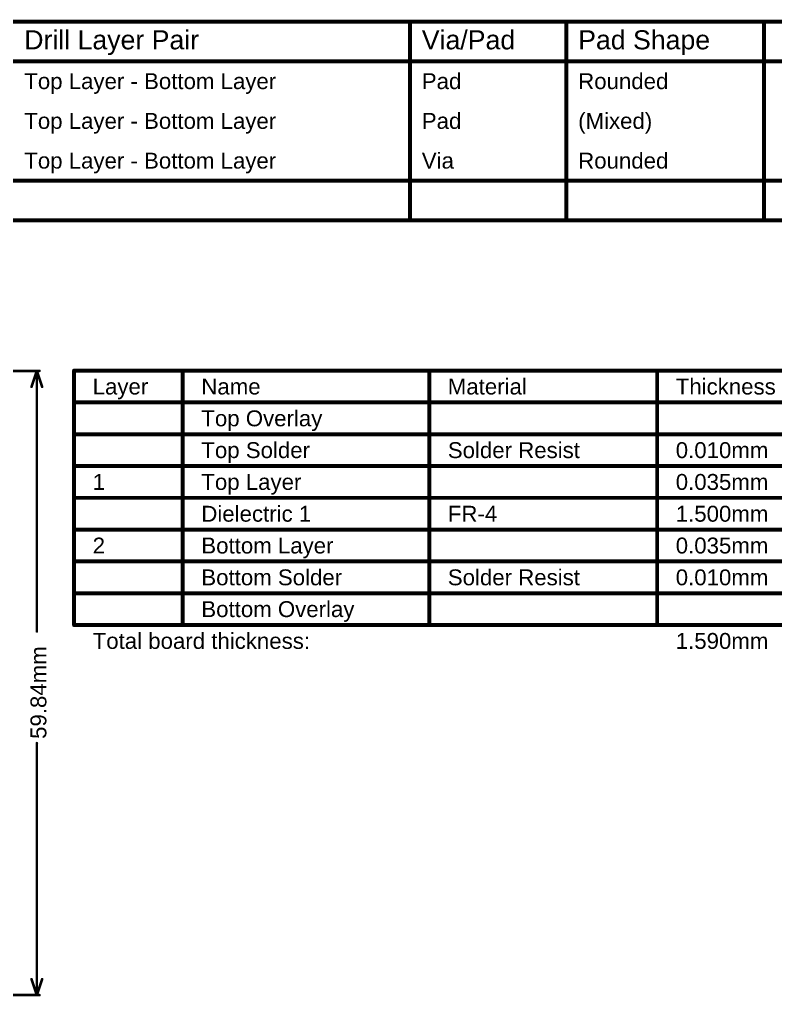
# Model space of a CAD drawing. Header units: inches. Extents: x -1 to 209, y -13 to 94.
# Drawn here: x 88.3 to 160.7, y 0 to 93.6 of the extents above; entities that cross this region are included whole.
import ezdxf

# ---------------------------------------------------------------- set-up
doc = ezdxf.new("R2010")
doc.units = ezdxf.units.IN
for name, color, linetype in [('Dimensions', 6, 'Continuous'), ('Drill Drawing', 1, 'Continuous'), ('Fabrication', 76, 'Continuous')]:
    doc.layers.add(name, color=color, linetype=linetype)
doc.styles.add('Arial', font='', dxfattribs={"height": 0.2})
doc.styles.get('Arial').set_extended_font_data('Arial')

msp = doc.modelspace()

# ---------------------------------------------------------------- linework, layer by layer
at = {"layer": 'Dimensions'}
for points in [[(74.915, 59.923, 0.254, 0.254, 0), (90.17, 59.923, 0.254, 0.254, 0)], [(89.408, 58.399, 0.254, 0.254, 0), (89.916, 59.923, 0.254, 0.254, 0)], [(89.916, 34.955, 0.254, 0.254, 0), (89.916, 59.923, 0.254, 0.254, 0)], [(89.916, 59.923, 0.254, 0.254, 0), (90.424, 58.399, 0.254, 0.254, 0)], [(89.916, 0.085, 0.254, 0.254, 0), (89.916, 24.239, 0.254, 0.254, 0)], [(89.408, 1.609, 0.254, 0.254, 0), (89.916, 0.085, 0.254, 0.254, 0)], [(89.916, 0.085, 0.254, 0.254, 0), (90.424, 1.609, 0.254, 0.254, 0)], [(73.953, 0.085, 0.254, 0.254, 0), (90.17, 0.085, 0.254, 0.254, 0)]]:
    msp.add_lwpolyline(points, format="xyseb", dxfattribs=at)
for points in [[(89.852, 59.923, 0.127, 0.127, 1), (89.98, 59.923, 0.127, 0.127, 1)], [(89.852, 59.923, 0.127, 0.127, 1), (89.98, 59.923, 0.127, 0.127, 1)], [(89.852, 59.923, 0.127, 0.127, 1), (89.98, 59.923, 0.127, 0.127, 1)], [(90.106, 59.923, 0.127, 0.127, 1), (90.234, 59.923, 0.127, 0.127, 1)], [(89.344, 58.399, 0.127, 0.127, 1), (89.471, 58.399, 0.127, 0.127, 1)], [(90.361, 58.399, 0.127, 0.127, 1), (90.487, 58.399, 0.127, 0.127, 1)], [(89.852, 34.955, 0.127, 0.127, 1), (89.98, 34.955, 0.127, 0.127, 1)], [(89.852, 24.239, 0.127, 0.127, 1), (89.98, 24.239, 0.127, 0.127, 1)], [(89.344, 1.609, 0.127, 0.127, 1), (89.471, 1.609, 0.127, 0.127, 1)], [(90.361, 1.609, 0.127, 0.127, 1), (90.487, 1.609, 0.127, 0.127, 1)], [(89.852, 0.085, 0.127, 0.127, 1), (89.98, 0.085, 0.127, 0.127, 1)], [(89.852, 0.085, 0.127, 0.127, 1), (89.98, 0.085, 0.127, 0.127, 1)], [(89.852, 0.085, 0.127, 0.127, 1), (89.98, 0.085, 0.127, 0.127, 1)], [(90.106, 0.085, 0.127, 0.127, 1), (90.234, 0.085, 0.127, 0.127, 1)]]:
    msp.add_lwpolyline(points, format="xyseb", close=True, dxfattribs=at)
at = {"layer": 'Drill Drawing'}
for points in [[(-0.826, 93.409, 0.381, 0.381, 0), (177.231, 93.409, 0.381, 0.381, 0)], [(125.657, 74.359, 0.381, 0.381, 0), (125.657, 93.409, 0.381, 0.381, 0)], [(140.639, 74.359, 0.381, 0.381, 0), (140.639, 93.409, 0.381, 0.381, 0)], [(159.582, 74.359, 0.381, 0.381, 0), (159.582, 93.409, 0.381, 0.381, 0)], [(-0.826, 89.598, 0.381, 0.381, 0), (177.231, 89.598, 0.381, 0.381, 0)], [(-0.826, 78.168, 0.381, 0.381, 0), (177.231, 78.168, 0.381, 0.381, 0)], [(-0.826, 74.359, 0.381, 0.381, 0), (177.231, 74.359, 0.381, 0.381, 0)]]:
    msp.add_lwpolyline(points, format="xyseb", dxfattribs=at)
for points in [[(125.562, 93.409, 0.191, 0.191, 1), (125.752, 93.409, 0.191, 0.191, 1)], [(140.544, 93.409, 0.191, 0.191, 1), (140.734, 93.409, 0.191, 0.191, 1)], [(159.487, 93.409, 0.191, 0.191, 1), (159.678, 93.409, 0.191, 0.191, 1)], [(125.562, 74.359, 0.191, 0.191, 1), (125.752, 74.359, 0.191, 0.191, 1)], [(140.544, 74.359, 0.191, 0.191, 1), (140.734, 74.359, 0.191, 0.191, 1)], [(159.487, 74.359, 0.191, 0.191, 1), (159.678, 74.359, 0.191, 0.191, 1)]]:
    msp.add_lwpolyline(points, format="xyseb", close=True, dxfattribs=at)
at = {"layer": 'Fabrication'}
for points in [[(93.487, 35.56, 0.381, 0.381, 0), (93.487, 59.944, 0.381, 0.381, 0)], [(93.487, 59.944, 0.381, 0.381, 0), (208.772, 59.944, 0.381, 0.381, 0)], [(103.898, 35.56, 0.381, 0.381, 0), (103.898, 59.944, 0.381, 0.381, 0)], [(127.514, 35.56, 0.381, 0.381, 0), (127.514, 59.944, 0.381, 0.381, 0)], [(149.352, 35.56, 0.381, 0.381, 0), (149.352, 59.944, 0.381, 0.381, 0)], [(93.487, 56.896, 0.381, 0.381, 0), (208.772, 56.896, 0.381, 0.381, 0)], [(93.487, 53.848, 0.381, 0.381, 0), (103.898, 53.848, 0.381, 0.381, 0)], [(103.898, 53.848, 0.381, 0.381, 0), (127.514, 53.848, 0.381, 0.381, 0)], [(127.514, 53.848, 0.381, 0.381, 0), (149.352, 53.848, 0.381, 0.381, 0)], [(149.352, 53.848, 0.381, 0.381, 0), (165.858, 53.848, 0.381, 0.381, 0)], [(93.487, 50.8, 0.381, 0.381, 0), (103.898, 50.8, 0.381, 0.381, 0)], [(103.898, 50.8, 0.381, 0.381, 0), (127.514, 50.8, 0.381, 0.381, 0)], [(127.514, 50.8, 0.381, 0.381, 0), (149.352, 50.8, 0.381, 0.381, 0)], [(149.352, 50.8, 0.381, 0.381, 0), (165.858, 50.8, 0.381, 0.381, 0)], [(93.487, 47.752, 0.381, 0.381, 0), (103.898, 47.752, 0.381, 0.381, 0)], [(103.898, 47.752, 0.381, 0.381, 0), (127.514, 47.752, 0.381, 0.381, 0)], [(127.514, 47.752, 0.381, 0.381, 0), (149.352, 47.752, 0.381, 0.381, 0)], [(149.352, 47.752, 0.381, 0.381, 0), (165.858, 47.752, 0.381, 0.381, 0)], [(93.487, 44.704, 0.381, 0.381, 0), (103.898, 44.704, 0.381, 0.381, 0)], [(103.898, 44.704, 0.381, 0.381, 0), (127.514, 44.704, 0.381, 0.381, 0)], [(127.514, 44.704, 0.381, 0.381, 0), (149.352, 44.704, 0.381, 0.381, 0)], [(149.352, 44.704, 0.381, 0.381, 0), (165.858, 44.704, 0.381, 0.381, 0)], [(93.487, 41.656, 0.381, 0.381, 0), (103.898, 41.656, 0.381, 0.381, 0)], [(103.898, 41.656, 0.381, 0.381, 0), (127.514, 41.656, 0.381, 0.381, 0)], [(127.514, 41.656, 0.381, 0.381, 0), (149.352, 41.656, 0.381, 0.381, 0)], [(149.352, 41.656, 0.381, 0.381, 0), (165.858, 41.656, 0.381, 0.381, 0)], [(93.487, 38.608, 0.381, 0.381, 0), (103.898, 38.608, 0.381, 0.381, 0)], [(103.898, 38.608, 0.381, 0.381, 0), (127.514, 38.608, 0.381, 0.381, 0)], [(127.514, 38.608, 0.381, 0.381, 0), (149.352, 38.608, 0.381, 0.381, 0)], [(149.352, 38.608, 0.381, 0.381, 0), (165.858, 38.608, 0.381, 0.381, 0)], [(93.487, 35.56, 0.381, 0.381, 0), (103.898, 35.56, 0.381, 0.381, 0)], [(103.898, 35.56, 0.381, 0.381, 0), (127.514, 35.56, 0.381, 0.381, 0)], [(127.514, 35.56, 0.381, 0.381, 0), (149.352, 35.56, 0.381, 0.381, 0)], [(149.352, 35.56, 0.381, 0.381, 0), (165.858, 35.56, 0.381, 0.381, 0)]]:
    msp.add_lwpolyline(points, format="xyseb", dxfattribs=at)
for points in [[(93.391, 59.944, 0.191, 0.191, 1), (93.582, 59.944, 0.191, 0.191, 1)], [(93.391, 59.944, 0.191, 0.191, 1), (93.582, 59.944, 0.191, 0.191, 1)], [(103.803, 59.944, 0.191, 0.191, 1), (103.994, 59.944, 0.191, 0.191, 1)], [(127.419, 59.944, 0.191, 0.191, 1), (127.609, 59.944, 0.191, 0.191, 1)], [(149.257, 59.944, 0.191, 0.191, 1), (149.447, 59.944, 0.191, 0.191, 1)], [(93.391, 56.896, 0.191, 0.191, 1), (93.582, 56.896, 0.191, 0.191, 1)], [(93.391, 53.848, 0.191, 0.191, 1), (93.582, 53.848, 0.191, 0.191, 1)], [(103.803, 53.848, 0.191, 0.191, 1), (103.994, 53.848, 0.191, 0.191, 1)], [(103.803, 53.848, 0.191, 0.191, 1), (103.994, 53.848, 0.191, 0.191, 1)], [(127.419, 53.848, 0.191, 0.191, 1), (127.609, 53.848, 0.191, 0.191, 1)], [(127.419, 53.848, 0.191, 0.191, 1), (127.609, 53.848, 0.191, 0.191, 1)], [(149.257, 53.848, 0.191, 0.191, 1), (149.447, 53.848, 0.191, 0.191, 1)], [(149.257, 53.848, 0.191, 0.191, 1), (149.447, 53.848, 0.191, 0.191, 1)], [(93.391, 50.8, 0.191, 0.191, 1), (93.582, 50.8, 0.191, 0.191, 1)], [(103.803, 50.8, 0.191, 0.191, 1), (103.994, 50.8, 0.191, 0.191, 1)], [(103.803, 50.8, 0.191, 0.191, 1), (103.994, 50.8, 0.191, 0.191, 1)], [(127.419, 50.8, 0.191, 0.191, 1), (127.609, 50.8, 0.191, 0.191, 1)], [(127.419, 50.8, 0.191, 0.191, 1), (127.609, 50.8, 0.191, 0.191, 1)], [(149.257, 50.8, 0.191, 0.191, 1), (149.447, 50.8, 0.191, 0.191, 1)], [(149.257, 50.8, 0.191, 0.191, 1), (149.447, 50.8, 0.191, 0.191, 1)], [(93.391, 47.752, 0.191, 0.191, 1), (93.582, 47.752, 0.191, 0.191, 1)], [(103.803, 47.752, 0.191, 0.191, 1), (103.994, 47.752, 0.191, 0.191, 1)], [(103.803, 47.752, 0.191, 0.191, 1), (103.994, 47.752, 0.191, 0.191, 1)], [(127.419, 47.752, 0.191, 0.191, 1), (127.609, 47.752, 0.191, 0.191, 1)], [(127.419, 47.752, 0.191, 0.191, 1), (127.609, 47.752, 0.191, 0.191, 1)], [(149.257, 47.752, 0.191, 0.191, 1), (149.447, 47.752, 0.191, 0.191, 1)], [(149.257, 47.752, 0.191, 0.191, 1), (149.447, 47.752, 0.191, 0.191, 1)], [(93.391, 44.704, 0.191, 0.191, 1), (93.582, 44.704, 0.191, 0.191, 1)], [(103.803, 44.704, 0.191, 0.191, 1), (103.994, 44.704, 0.191, 0.191, 1)], [(103.803, 44.704, 0.191, 0.191, 1), (103.994, 44.704, 0.191, 0.191, 1)], [(127.419, 44.704, 0.191, 0.191, 1), (127.609, 44.704, 0.191, 0.191, 1)], [(127.419, 44.704, 0.191, 0.191, 1), (127.609, 44.704, 0.191, 0.191, 1)], [(149.257, 44.704, 0.191, 0.191, 1), (149.447, 44.704, 0.191, 0.191, 1)], [(149.257, 44.704, 0.191, 0.191, 1), (149.447, 44.704, 0.191, 0.191, 1)], [(93.391, 41.656, 0.191, 0.191, 1), (93.582, 41.656, 0.191, 0.191, 1)], [(103.803, 41.656, 0.191, 0.191, 1), (103.994, 41.656, 0.191, 0.191, 1)], [(103.803, 41.656, 0.191, 0.191, 1), (103.994, 41.656, 0.191, 0.191, 1)], [(127.419, 41.656, 0.191, 0.191, 1), (127.609, 41.656, 0.191, 0.191, 1)], [(127.419, 41.656, 0.191, 0.191, 1), (127.609, 41.656, 0.191, 0.191, 1)], [(149.257, 41.656, 0.191, 0.191, 1), (149.447, 41.656, 0.191, 0.191, 1)], [(149.257, 41.656, 0.191, 0.191, 1), (149.447, 41.656, 0.191, 0.191, 1)], [(93.391, 38.608, 0.191, 0.191, 1), (93.582, 38.608, 0.191, 0.191, 1)], [(103.803, 38.608, 0.191, 0.191, 1), (103.994, 38.608, 0.191, 0.191, 1)], [(103.803, 38.608, 0.191, 0.191, 1), (103.994, 38.608, 0.191, 0.191, 1)], [(127.419, 38.608, 0.191, 0.191, 1), (127.609, 38.608, 0.191, 0.191, 1)], [(127.419, 38.608, 0.191, 0.191, 1), (127.609, 38.608, 0.191, 0.191, 1)], [(149.257, 38.608, 0.191, 0.191, 1), (149.447, 38.608, 0.191, 0.191, 1)], [(149.257, 38.608, 0.191, 0.191, 1), (149.447, 38.608, 0.191, 0.191, 1)], [(93.391, 35.56, 0.191, 0.191, 1), (93.582, 35.56, 0.191, 0.191, 1)], [(93.391, 35.56, 0.191, 0.191, 1), (93.582, 35.56, 0.191, 0.191, 1)], [(103.803, 35.56, 0.191, 0.191, 1), (103.994, 35.56, 0.191, 0.191, 1)], [(103.803, 35.56, 0.191, 0.191, 1), (103.994, 35.56, 0.191, 0.191, 1)], [(103.803, 35.56, 0.191, 0.191, 1), (103.994, 35.56, 0.191, 0.191, 1)], [(127.419, 35.56, 0.191, 0.191, 1), (127.609, 35.56, 0.191, 0.191, 1)], [(127.419, 35.56, 0.191, 0.191, 1), (127.609, 35.56, 0.191, 0.191, 1)], [(127.419, 35.56, 0.191, 0.191, 1), (127.609, 35.56, 0.191, 0.191, 1)], [(149.257, 35.56, 0.191, 0.191, 1), (149.447, 35.56, 0.191, 0.191, 1)], [(149.257, 35.56, 0.191, 0.191, 1), (149.447, 35.56, 0.191, 0.191, 1)], [(149.257, 35.56, 0.191, 0.191, 1), (149.447, 35.56, 0.191, 0.191, 1)]]:
    msp.add_lwpolyline(points, format="xyseb", close=True, dxfattribs=at)

# ---------------------------------------------------------------- texts
at = {"layer": 'Dimensions', "style": 'Arial'}
msp.add_text('59.84mm', height=1.524, rotation=90, dxfattribs=at).set_placement((90.83, 24.646))
at = {"layer": 'Drill Drawing', "style": 'Arial'}
for s, height, p in [('Drill Layer Pair', 1.8288, (88.711, 90.741)), ('Via/Pad', 1.8288, (126.8, 90.741)), ('Pad Shape', 1.8288, (141.782, 90.741)), ('Top Layer - Bottom Layer', 1.524, (88.711, 86.931)), ('Pad', 1.524, (126.8, 86.931)), ('Rounded', 1.524, (141.782, 86.931)), ('Top Layer - Bottom Layer', 1.524, (88.711, 83.121)), ('Pad', 1.524, (126.8, 83.121)), ('(Mixed)', 1.524, (141.782, 83.121)), ('Top Layer - Bottom Layer', 1.524, (88.711, 79.311)), ('Via', 1.524, (126.8, 79.311)), ('Rounded', 1.524, (141.782, 79.311))]:
    msp.add_text(s, height=height, dxfattribs=at).set_placement(p)
at = {"layer": 'Fabrication', "style": 'Arial'}
for s, p in [('Layer', (95.265, 57.658)), ('Name', (105.676, 57.658)), ('Material', (129.292, 57.658)), ('Thickness', (151.13, 57.658)), ('Top Overlay', (105.676, 54.61)), ('Top Solder', (105.676, 51.562)), ('Solder Resist', (129.292, 51.562)), ('0.010mm', (151.13, 51.562)), ('1', (95.265, 48.514)), ('Top Layer', (105.676, 48.514)), ('0.035mm', (151.13, 48.514)), ('Dielectric 1', (105.676, 45.466)), ('FR-4', (129.292, 45.466)), ('1.500mm', (151.13, 45.466)), ('2', (95.265, 42.418)), ('Bottom Layer', (105.676, 42.418)), ('0.035mm', (151.13, 42.418)), ('Bottom Solder', (105.676, 39.37)), ('Solder Resist', (129.292, 39.37)), ('0.010mm', (151.13, 39.37)), ('Bottom Overlay', (105.676, 36.322)), ('Total board thickness:', (95.265, 33.274)), ('1.590mm', (151.13, 33.274))]:
    msp.add_text(s, height=1.524, dxfattribs=at).set_placement(p)

doc.saveas('drawing.dxf')
